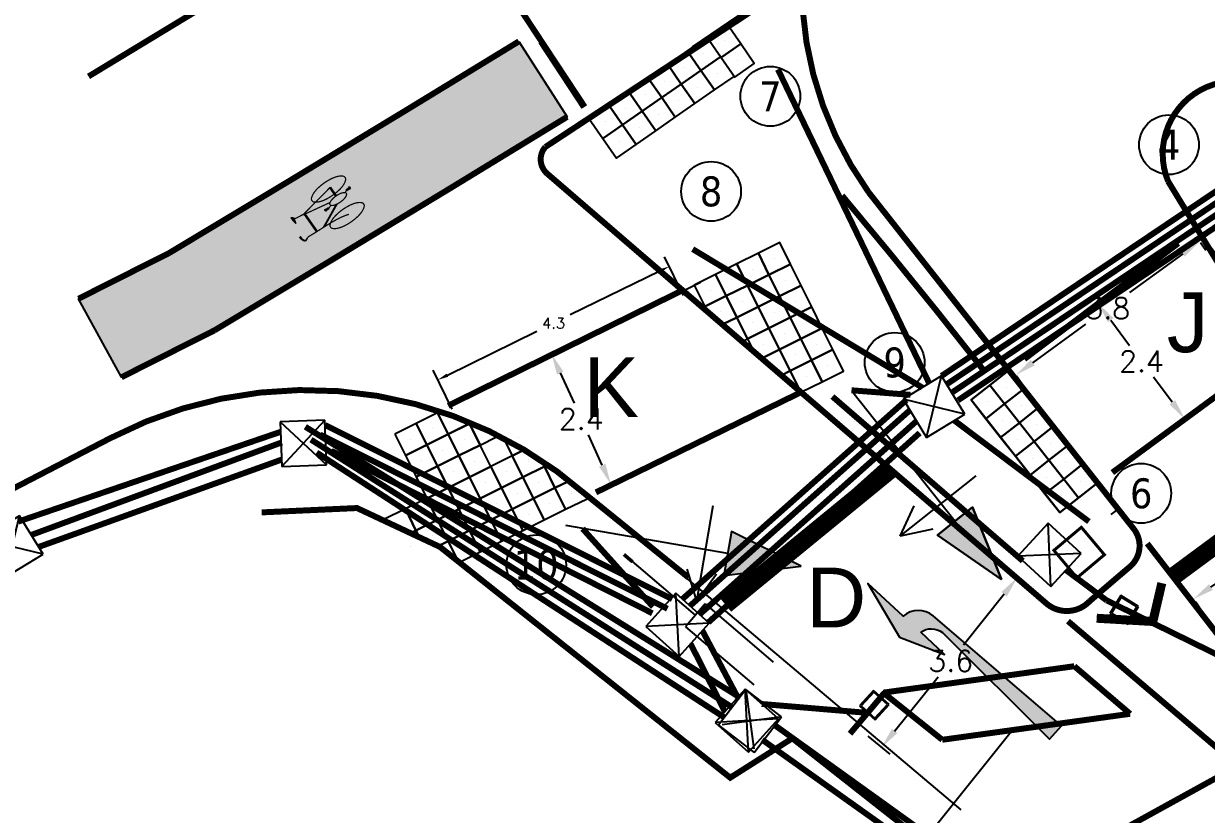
# Model space of a CAD drawing. Extents: x 375488 to 375825, y 165886 to 166087.
# Drawn here: x 375612.46 to 375632.26, y 165940.05 to 165953.28 of the extents above; entities that cross this region are included whole.
import ezdxf
from ezdxf.enums import TextEntityAlignment as Align

# ---------------------------------------------------------------- set-up
doc = ezdxf.new("R2010")
doc.units = 0
for name, pattern in [('1004', [6, 4, -2]), ('1010', [2, 1, -1]), ('1041', [2, 1, 0, 1]), ('1055', [0.6, 0.1, -0.5]), ('DASHED', [0.75, 0.5, -0.25]), ('DUCT1', [2, 1, -0.5, 0, -0.5])]:
    doc.linetypes.add(name, pattern=pattern)
doc.layers.get('0').update_dxf_attribs({"linetype": 'CONTINUOUS'})
for name, color, linetype in [('00-Prop', 7, 'CONTINUOUS'), ('BOLLARD NEW', 7, 'CONTINUOUS'), ('ducts', 3, 'CONTINUOUS'), ('ELEC LOOPS NEW', 1, 'CONTINUOUS'), ('EXISTING DUCTS', 8, 'DUCT1'), ('GUARDRAIL PEDESTRIAN', 4, 'CONTINUOUS'), ('LIMITOFADOPTION', 193, 'DASHED'), ('LOOPS', 1, 'CONTINUOUS'), ('NOTES', 7, 'CONTINUOUS'), ('NUMBERS', 7, 'CONTINUOUS'), ('Rd Marks White new', 7, 'CONTINUOUS'), ('ROAD MARKINGS WHITE', 7, 'CONTINUOUS'), ('SETOUT DIMS', 1, 'CONTINUOUS'), ('SETOUT KERBS AND ISLAND', 170, 'CONTINUOUS'), ('SIGNALS EX REMAIN', 8, 'CONTINUOUS'), ('SIGSnumbers', 7, 'CONTINUOUS'), ('Tactarea', 10, 'CONTINUOUS'), ('Tactpave', 10, 'CONTINUOUS'), ('VIEW', 7, 'CONTINUOUS')]:
    doc.layers.add(name, color=color, linetype=linetype)
doc.styles.add('KTS_tahoma', font='tahoma.ttf')
doc.styles.get("Standard").update_dxf_attribs({"font": 'romans.shx'})
doc.dimstyles.get("Standard").update_dxf_attribs({"dimtxt": 0.18, "dimasz": 0.18, "dimexe": 0.18, "dimexo": 0.0625, "dimgap": 0.09, "dimtad": 0, "dimtih": 1, "dimtoh": 1, "dimdec": 4, "dimzin": 0, "dimdsep": 46, "dimtxsty": 'Standard', "dimcen": 0.09, "dimadec": 0, "dimazin": 0, "dimtfac": 1, "dimtdec": 4, "dimtofl": 0, "dimtmove": 0, "dimatfit": 3, "dimfxl": 1, "dimtolj": 1, "dimtzin": 0, "dimarcsym": 0})

# ---------------------------------------------------------------- blocks, each defined once
blk = doc.blocks.new('mwave')
at = {"color": 0, "linetype": 'Continuous'}
for p, q in [((-0.25, 1.5), (-0.25, 3)), ((0.25, 1.5), (0.25, 3)), ((-0.25, 1.5), (0.25, 1.5)), ((0, 0), (0, 1.5))]:
    blk.add_line(p, q, dxfattribs=at)
at = {"layer": 'VIEW', "linetype": 'Continuous'}
blk.add_solid([(0.03000000000000114, -0.07000000000000028, 3.3), (0.03000000000000114, 0.1199999999999974, 3.3), (-0.03000000000000114, -0.07000000000000028, 3.3), (-0.03000000000000114, 0.1199999999999974, 3.3)], dxfattribs=at)
blk = doc.blocks.new('JBOX8')
at = {"color": 0, "linetype": 'ByBlock'}
for p, q in [((0.375, 0.375), (-0.375, 0.375)), ((-0.375, 0.375), (-0.375, -0.375)), ((-0.375, 0.375), (0.375, -0.375)), ((0.375, 0.375), (-0.375, -0.375)), ((0.375, -0.375), (0.375, 0.375)), ((-0.375, -0.375), (0.375, -0.375))]:
    blk.add_line(p, q, dxfattribs=at)
blk = doc.blocks.new('TACTPBLK')
at = {"color": 0}
blk.add_line((0.5, 0.5), (0.5, 0.5), dxfattribs=at)
blk.add_lwpolyline([(0, 0), (1, 0), (1, 1), (0, 1)], close=True, dxfattribs=at)
blk = doc.blocks.new('JBOX9')
at = {"color": 0, "linetype": 'ByBlock'}
for p, q in [((0, 0.1000000000000014), (0, 0.3500000000000014)), ((0.1749999999999972, 0.1000000000000014), (-0.1749999999999972, 0.1000000000000014)), ((-0.1749999999999972, 0.1000000000000014), (-0.1749999999999972, -0.25)), ((0.1550000000000011, 0.0799999999999983), (-0.1549999999999869, 0.0800000000000054)), ((-0.1550000000000011, 0.0799999999999983), (-0.1549999999999869, -0.2299999999999898)), ((0.1550000000000011, -0.2299999999999898), (0.1550000000000011, 0.07999999999999119)), ((0.1749999999999972, -0.25), (0.1749999999999972, 0.1000000000000014)), ((-0.1749999999999972, -0.25), (0.1749999999999972, -0.25)), ((-0.1549999999999869, -0.2299999999999969), (0.1550000000000011, -0.2299999999999898))]:
    blk.add_line(p, q, dxfattribs=at)
blk = doc.blocks.new('poleno')
at = {"layer": 'NUMBERS'}
blk.add_circle((0, 0), 1, dxfattribs=at)
at = {"layer": 'NUMBERS', "style": 'KTS_tahoma'}
blk.add_attdef('NUMBER', text='', height=1, dxfattribs=at).set_placement((0, 0), align=Align.MIDDLE)
blk = doc.blocks.new('1038l4')
h = blk.add_hatch(color=0)
edge = h.paths.add_edge_path()
edge.add_arc((-0.3584595799594155, 2.498570023968249), 0.302694016917024, 4.74022391016922, 78.86444106189691, ccw=False)
edge.add_line((-0.0568008924702923, 2.523584102798047), (-0.1500000000000199, 0))
edge.add_line((-0.1500000000000199, 0), (0.1499999999999915, 0))
edge.add_line((0.1499999999999915, 0), (0.04361041028478496, 2.826159134510711))
edge.add_arc((-0.3581137717003315, 2.798517716250345), 0.4026740200150185, 3.936144266953996, 81.702116657718)
edge.add_line((-0.3000000000000114, 3.196976190791695), (-0.3000000000000114, 4))
edge.add_line((-0.3000000000000114, 4), (-0.6000000000000085, 3))
edge.add_line((-0.6000000000000085, 3), (-0.3000000000000114, 2.25))
edge.add_line((-0.3000000000000114, 2.25), (-0.3000000000000114, 2.795565218185821))
at = {"color": 0, "linetype": 'Continuous'}
blk.add_lwpolyline([(-0.3000000000000114, 2.795565218185821, -0.335198107483375), (-0.0568008924702923, 2.523584102798047), (-0.1500000000000199, 0), (0.1499999999999915, 0), (0.04361041028478496, 2.826159134510711, 0.3529697987741943), (-0.3000000000000114, 3.196976190791695), (-0.3000000000000114, 4), (-0.6000000000000085, 3), (-0.3000000000000114, 2.25)], format="xyb", close=True, dxfattribs=at)
blk = doc.blocks.new('*D239')
at = {"layer": 'SETOUT DIMS', "color": 0, "lineweight": -2, "transparency": 16777216}
for p, q in [((375634.8077388732, 165945.4669797582), (375634.8741277508, 165945.3700324753)), ((375634.4836466234, 165945.320793374), (375633.7963667545, 165944.8501485274)), ((375632.3351310394, 165943.8495036808), (375633.0224109083, 165944.3201485273)), ((375632.0816651909, 165943.6001819831), (375632.1480540684, 165943.5032347002))]:
    blk.add_line(p, q, dxfattribs=at)
at = {"layer": 'SETOUT DIMS', "color": 0, "transparency": 16777216}
for points in [[(375634.4506876165, 165945.3689232155), (375634.5166056302, 165945.2726635324), (375634.7724256726, 165945.5185474149)], [(375632.3021720326, 165943.8976335223), (375632.3680900462, 165943.8013738392), (375632.0463519903, 165943.6517496398)]]:
    blk.add_solid(points, dxfattribs=at)
at = {"layer": 'SETOUT DIMS', "color": 0, "transparency": 16777216, "insert": (375633.4093888315, 165944.5851485273), "char_height": 0.35, "attachment_point": 5}
blk.add_mtext('\\A1;3.3', dxfattribs=at)
blk = doc.blocks.new('*D240')
at = {"layer": 'SETOUT DIMS', "color": 0, "lineweight": -2, "transparency": 16777216}
for p, q in [((375628.8588633708, 165944.1902008806), (375629.2315874574, 165943.8920216051)), ((375628.8723878034, 165943.7311626341), (375628.1906137235, 165942.8789450521)), ((375627.0397885639, 165941.4404136327), (375627.7666137146, 165942.3489450521)), ((375626.5889775924, 165941.3528437172), (375626.9617016789, 165941.0546644416))]:
    blk.add_line(p, q, dxfattribs=at)
at = {"layer": 'SETOUT DIMS', "color": 0, "transparency": 16777216}
for points in [[(375628.8268371233, 165943.767603179), (375628.9179384835, 165943.6947220892), (375629.0910310728, 165944.0044667151)], [(375626.9942378837, 165941.4768541776), (375627.085339244, 165941.4039730878), (375626.8211452944, 165941.1671095517)]]:
    blk.add_solid(points, dxfattribs=at)
at = {"layer": 'SETOUT DIMS', "color": 0, "transparency": 16777216, "insert": (375627.978613719, 165942.613945052), "char_height": 0.35, "attachment_point": 5}
blk.add_mtext('\\A1;3.6', dxfattribs=at)
blk = doc.blocks.new('*D241')
at = {"layer": 'SETOUT DIMS', "color": 0, "lineweight": -2, "transparency": 16777216}
for p, q in [((375630.4971277816, 165948.6346917114), (375630.5911314784, 165948.7051869264)), ((375630.6571115135, 165948.3171835308), (375630.9737394108, 165947.8949677415)), ((375631.6878246979, 165946.9427519522), (375631.3711968006, 165947.3649677415)), ((375631.9478121502, 165946.700238522), (375632.041815847, 165946.770733737))]:
    blk.add_line(p, q, dxfattribs=at)
at = {"layer": 'SETOUT DIMS', "color": 0, "transparency": 16777216}
for points in [[(375630.7037799811, 165948.3521811295), (375630.610443046, 165948.2821859321), (375630.4471259214, 165948.5971943362)], [(375631.7344931655, 165946.9777495508), (375631.6411562304, 165946.9077543535), (375631.89781029, 165946.6627411468)]]:
    blk.add_solid(points, dxfattribs=at)
at = {"layer": 'SETOUT DIMS', "color": 0, "transparency": 16777216, "insert": (375631.1724681057, 165947.6299677416), "char_height": 0.35, "attachment_point": 5}
blk.add_mtext('\\A1;2.4', dxfattribs=at)
blk = doc.blocks.new('*D242')
at = {"layer": 'SETOUT DIMS', "color": 0, "lineweight": -2, "transparency": 16777216}
for p, q in [((375621.6337086005, 165947.906033992), (375621.1319488285, 165947.6774377068)), ((375621.4408567969, 165947.4335609611), (375621.6721101269, 165946.9259690811)), ((375622.1448256824, 165945.888377201), (375621.9135723523, 165946.3959690811)), ((375622.6278904123, 165945.7238443784), (375622.1261306404, 165945.4952480932))]:
    blk.add_line(p, q, dxfattribs=at)
at = {"layer": 'SETOUT DIMS', "color": 0, "transparency": 16777216}
for points in [[(375621.493940618, 165947.4577453716), (375621.3877729757, 165947.4093765506), (375621.2957503337, 165947.7520638879)], [(375622.1979095035, 165945.9125616116), (375622.0917418613, 165945.8641927905), (375622.2899321456, 165945.5698742743)]]:
    blk.add_solid(points, dxfattribs=at)
at = {"layer": 'SETOUT DIMS', "color": 0, "transparency": 16777216, "insert": (375621.7928412397, 165946.6609690811), "char_height": 0.35, "attachment_point": 5}
blk.add_mtext('\\A1;2.4', dxfattribs=at)
blk = doc.blocks.new('*D243')
at = {"layer": 'SETOUT DIMS', "color": 0, "lineweight": -2, "transparency": 16777216}
for p, q in [((375632.1577739305, 165949.6182753652), (375632.2515781626, 165949.489138203)), ((375631.8626149586, 165949.4290746871), (375630.9723638307, 165948.7824031782)), ((375629.3524793552, 165947.6057316693), (375630.2427304831, 165948.2524031781)), ((375629.0812859581, 165947.3835383828), (375629.1750901902, 165947.2544012207))]:
    blk.add_line(p, q, dxfattribs=at)
at = {"layer": 'SETOUT DIMS', "color": 0, "transparency": 16777216}
for points in [[(375631.8283321282, 165949.4762707178), (375631.896897789, 165949.3818786563), (375632.1457911431, 165949.6347716693)], [(375629.3181965248, 165947.6529277001), (375629.3867621856, 165947.5585356386), (375629.0693031707, 165947.400034687)]]:
    blk.add_solid(points, dxfattribs=at)
at = {"layer": 'SETOUT DIMS', "color": 0, "transparency": 16777216, "insert": (375630.6075471569, 165948.5174031781), "char_height": 0.35, "attachment_point": 5}
blk.add_mtext('\\A1;3.8', dxfattribs=at)
blk = doc.blocks.new('*D368')
at = {"color": 0, "lineweight": -2, "transparency": 16777216}
for p, q in [((375623.5077423075, 165948.7277029908), (375623.1888484458, 165949.3786083111)), ((375623.1063980933, 165949.1377723932), (375621.6082991812, 165948.4038184181)), ((375619.553057412, 165947.3969070225), (375621.0511563241, 165948.1308609976)), ((375619.6311153558, 165946.8284520547), (375619.3122214941, 165947.479357375))]:
    blk.add_line(p, q, dxfattribs=at)
at = {"color": 0, "transparency": 16777216}
for points in [[(375623.0931992962, 165949.1647129157), (375623.1195968905, 165949.1108318707), (375623.2680412285, 165949.2169651759)], [(375619.5398586149, 165947.423847545), (375619.5662562091, 165947.3699665), (375619.3914142768, 165947.3177142398)]]:
    blk.add_solid(points, dxfattribs=at)
at = {"color": 0, "transparency": 16777216, "insert": (375621.3297277527, 165948.2673397078), "char_height": 0.18, "attachment_point": 5}
blk.add_mtext('\\A1;4.3', dxfattribs=at)

msp = doc.modelspace()

# ---------------------------------------------------------------- hatches: boundary and pattern name
h = msp.add_hatch(color=4)
h.dxf.hatch_style = 1
h.paths.add_polyline_path([(375628.8266753397, 165943.9738179492), (375628.3442419306, 165945.1864114531), (375627.7564271703, 165944.7206069795)])
h = msp.add_hatch(color=4)
h.dxf.hatch_style = 1
h.paths.add_polyline_path([(375625.4766153321, 165944.2011597981), (375624.3080387198, 165944.7821535166), (375624.1812016179, 165944.0429564187)])
at = {"layer": '00-Prop', "true_color": 0xf7abae}
h = msp.add_hatch(color=241, dxfattribs=at)
h.dxf.hatch_style = 1
h.paths.add_polyline_path([(375621.5552562352, 165951.7189471044), (375620.7498211479, 165952.9841761868), (375614.8957962018, 165949.4419626919), (375613.3781479227, 165948.6767475301), (375614.0965415364, 165947.3621333197), (375615.6517362556, 165948.1462798147)])

# ---------------------------------------------------------------- linework, layer by layer
at = {"color": 0}
for p, q in [((375624.130186379, 165948.4540562034), (375624.130186379, 165948.4540562034)), ((375624.130186379, 165948.4540562034), (375624.130186379, 165948.4540562034)), ((375624.3083306551, 165948.0959157348), (375624.3083306551, 165948.0959157348)), ((375624.3083306551, 165948.0959157348), (375624.3083306551, 165948.0959157348)), ((375624.8446154594, 165947.9159195721), (375624.8446154594, 165947.9159195721)), ((375624.8446154594, 165947.9159195721), (375624.8446154594, 165947.9159195721)), ((375625.0227597952, 165947.5577790737), (375625.0227597952, 165947.5577790737)), ((375625.0227597952, 165947.5577790737), (375625.0227597952, 165947.5577790737)), ((375625.2009040713, 165947.1996386051), (375625.2009040713, 165947.1996386051)), ((375625.2009040713, 165947.1996386051), (375625.2009040713, 165947.1996386051)), ((375619.663107574, 165946.7111860216), (375619.663107574, 165946.7111860216)), ((375620.1993923783, 165946.5311898589), (375620.1993923783, 165946.5311898589)), ((375620.7356771231, 165946.3511936963), (375620.7356771231, 165946.3511936963)), ((375620.9076221585, 165945.9576015174), (375620.9076221585, 165945.9576015174)), ((375620.9138214588, 165945.9930531979), (375620.9138214588, 165945.9930531979)), ((375621.4501062632, 165945.8130570352), (375621.4501062632, 165945.8130570352)), ((375621.6282505989, 165945.4549165666), (375621.6282505989, 165945.4549165666)), ((375621.622051239, 165945.4194648564), (375621.622051239, 165945.4194648564)), ((375618.7587708831, 165944.8887314796), (375618.7587708831, 165944.8887314796)), ((375619.2950556874, 165944.708735317), (375619.2950556874, 165944.708735317)), ((375618.9369152188, 165944.530591011), (375618.9369152188, 165944.530591011)), ((375619.4732000232, 165944.3505948484), (375619.4732000232, 165944.3505948484))]:
    msp.add_line(p, q, dxfattribs=at)
at = {"color": 4, "linetype": 'Continuous'}
for p, q in [((375628.0503345504, 165944.9535092163), (375626.342384814, 165947.108830004)), ((375627.1316484266, 165944.703978044), (375628.4052470739, 165945.71322107)), ((375623.7270450011, 165943.6135769043), (375624.0018587216, 165945.2151706164)), ((375628.0503345504, 165944.9535092163), (375628.3442419306, 165945.1864114531)), ((375628.3442419306, 165945.1864114531), (375628.8266753397, 165943.9738179492)), ((375624.2446201688, 165944.4125549677), (375621.5342308097, 165944.8776243407)), ((375627.7564271703, 165944.7206069795), (375628.0503345504, 165944.9535092163)), ((375628.8266753397, 165943.9738179492), (375627.7564271703, 165944.7206069795))]:
    msp.add_line(p, q, dxfattribs=at)
at = {"color": 4}
for p, q in [((375627.1316484266, 165944.703978044), (375627.3682567757, 165945.2104526131)), ((375627.6787930913, 165944.8185761062), (375627.1316484266, 165944.703978044)), ((375623.7270450011, 165943.6135769043), (375623.5652040363, 165944.1486540035)), ((375624.0580021015, 165944.0640959356), (375623.7270450011, 165943.6135769043))]:
    msp.add_line(p, q, dxfattribs=at)
at = {"color": 252}
msp.add_line((375628.1534100175, 165940.1219839454), (375622.5674874783, 165944.8381258845), dxfattribs=at)
msp.add_lwpolyline([(375624.7265577912, 165953.6219517589), (375623.6503484249, 165952.8925717175)])
at = {"color": 4, "linetype": 'Continuous'}
for points in [[(375628.8266753397, 165943.9738179492), (375628.3442419306, 165945.1864114531), (375627.7564271703, 165944.7206069795)], [(375625.4766153321, 165944.2011597981), (375624.3080387198, 165944.7821535166), (375624.1812016179, 165944.0429564187)]]:
    msp.add_lwpolyline(points, close=True, dxfattribs=at)
at = {"flags": 128}
msp.add_lwpolyline([(375629.0107660167, 165941.4558424678), (375626.6382908932, 165938.4872775268)], dxfattribs=at)
at = {"layer": '00-Prop', "linetype": '1010', "const_width": 0.1, "flags": 128}
for points in [[(375613.3781479227, 165948.6767475301), (375613.3781479227, 165948.6767475301), (375614.8957962018, 165949.4419626919, 0.002839101989418843), (375620.7498211479, 165952.9841761868)], [(375621.5552562352, 165951.7189471044, -0.002909892517977479), (375615.6517362556, 165948.1462798147), (375614.0965415364, 165947.3621333197), (375614.0965415364, 165947.3621333197)]]:
    msp.add_lwpolyline(points, format="xyb", dxfattribs=at)
at = {"layer": '00-Prop', "color": 241, "true_color": 0xf7abae, "flags": 128}
msp.add_lwpolyline([(375620.7498211479, 165952.9841761868), (375621.5552562352, 165951.7189471044), (375615.6517362556, 165948.1462798147), (375614.0965415364, 165947.3621333197), (375614.0965415364, 165947.3621333197), (375613.3781479227, 165948.6767475301), (375613.3781479227, 165948.6767475301), (375614.8957962018, 165949.4419626919)], close=True, dxfattribs=at)
at = {"layer": '00-Prop', "color": 116, "linetype": '1055', "true_color": 0x136734, "const_width": 0.1, "flags": 128}
msp.add_lwpolyline([(375621.1185173189, 165952.9784727741), (375621.8382536118, 165951.8828518768)], dxfattribs=at)
at = {"layer": 'BOLLARD NEW', "const_width": 0.05}
msp.add_lwpolyline([(375630.0927302837, 165944.0048212707), (375630.5519983768, 165944.3909207284), (375630.1658989191, 165944.8501888514), (375629.706630826, 165944.4640894234)], close=True, dxfattribs=at)
at = {"layer": 'ducts', "linetype": 'DUCT1', "const_width": 0.1, "flags": 128}
for points in [[(375625.0861467123, 165952.5144717097), (375627.6191671491, 165947.2585360706)], [(375623.6590480804, 165949.5065199733), (375627.5044921041, 165947.1885240078)], [(375623.4856526256, 165943.6483799517), (375627.2353974581, 165946.9807907939)], [(375626.3172864914, 165947.1434052289), (375627.3056738377, 165947.0671404302)], [(375623.7733431458, 165943.3900977969), (375627.4072089791, 165946.6282164454)], [(375616.7583368421, 165946.4471506774), (375612.3683271408, 165944.9458124638)], [(375617.1746563911, 165946.5327020586), (375624.4479067922, 165942.0024055541)], [(375617.4238865376, 165946.4021925628), (375623.2364494801, 165943.4859719276)], [(375617.5046049953, 165946.5630792379), (375623.3171679378, 165943.6468586326)], [(375616.7814816833, 165946.2716425061), (375612.5871075392, 165944.7223991454)], [(375617.2691133618, 165946.3170452118), (375624.3206045032, 165941.8360919058)], [(375612.709841013, 165944.5213699341), (375616.7752981782, 165945.9824422598)], [(375617.3635703921, 165946.101388365), (375624.1908513904, 165941.6665764153)], [(375617.6074871421, 165946.1318152845), (375622.9847691059, 165943.4104396701)], [(375622.9950125813, 165943.5189704597), (375621.8156831861, 165944.8270533383)], [(375629.9095891714, 165944.1329869032), (375630.5891489387, 165943.6264895797)], [(375623.8222101927, 165943.1182570159), (375624.4115343094, 165942.0057491064)], [(375623.6248190999, 165942.8983907104), (375624.1971945763, 165941.7670043409)], [(375626.5824390054, 165941.7443318963), (375624.8140396476, 165941.892749548)], [(375625.0353307724, 165941.535916388), (375636.9289219975, 165932.9904549122), (375643.4584371448, 165922.2452841699)], [(375643.2213835716, 165922.0919516087), (375636.7080390453, 165932.8359016478), (375624.8230699301, 165941.293998301)]]:
    msp.add_lwpolyline(points, dxfattribs=at)
for points, elevation in [([(375627.8245561719, 165947.3839312792), (375632.9664643407, 165950.8433208168)], 0.535), ([(375627.9163286686, 165947.2475240529), (375633.0582368374, 165950.7069135904)], 0.535), ([(375628.0081011653, 165947.1111168265), (375633.1500093341, 165950.5705063641)], 0.535), ([(375628.099873662, 165946.9747096002), (375633.2417818308, 165950.4340991378)], 0.535), ([(375623.6131969094, 165943.5338734984), (375627.2922124863, 165946.8069640696)], 0.535), ([(375628.0402336121, 165946.6368775368), (375630.2926703095, 165944.9460020959)], 0.535), ([(375627.4595454335, 165946.4298834205), (375623.9205574393, 165943.2579320371)], 1.605)]:
    msp.add_lwpolyline(points, dxfattribs=dict(at, elevation=elevation))
at = {"layer": 'ELEC LOOPS NEW', "const_width": 0.1, "flags": 128}
for points in [[(375633.9135026932, 165941.9941085577), (375630.5891489387, 165943.6264895797)], [(375626.8494724631, 165942.0827895403), (375630.048224926, 165942.5248945653)], [(375630.048224926, 165942.5248945653), (375630.981754601, 165941.728256166)], [(375626.873233676, 165942.0832125247), (375626.291975081, 165941.3948135972)], [(375626.8494724035, 165942.0827895403), (375627.8370668888, 165941.293623507)], [(375627.8370668888, 165941.293623507), (375630.981754601, 165941.728256166)]]:
    msp.add_lwpolyline(points, dxfattribs=at)
at = {"layer": 'GUARDRAIL PEDESTRIAN', "const_width": 0.1}
msp.add_lwpolyline([(375626.1600068212, 165950.4027577639, -0.008999250301754552), (375628.5288776755, 165947.479878366)], format="xyb", dxfattribs=at)
msp.add_lwpolyline([(375629.184822619, 165944.2871286273), (375625.9984132051, 165947.0385470986)], dxfattribs=at)
at = {"layer": 'LIMITOFADOPTION', "ltscale": 2, "const_width": 0.1, "flags": 128}
msp.add_lwpolyline([(375616.4429697394, 165945.0997845531), (375618.0392511487, 165945.1724069417), (375619.4280400276, 165944.5217633545), (375621.1437072158, 165943.1579641998), (375624.2876703739, 165940.6587998867), (375625.3271721005, 165941.3183984458), (375628.7470434308, 165938.6283910573), (375646.4382091761, 165948.3765842617), (375639.3213840127, 165960.718634665), (375639.3213840127, 165960.718634665)], dxfattribs=at)
at = {"layer": 'LOOPS', "const_width": 0.1, "flags": 128}
for points in [[(375633.9135026932, 165941.9941085577), (375630.5891489387, 165943.6264895797)], [(375626.8494724631, 165942.0827895403), (375630.048224926, 165942.5248945653)], [(375630.048224926, 165942.5248945653), (375630.981754601, 165941.728256166)], [(375626.873233676, 165942.0832125247), (375626.8084782362, 165942.0118357837)], [(375626.8494724035, 165942.0827895403), (375627.8370668888, 165941.293623507)], [(375627.8370668888, 165941.293623507), (375630.981754601, 165941.728256166)]]:
    msp.add_lwpolyline(points, dxfattribs=at)
at = {"layer": 'NOTES'}
msp.add_arc((375651.195928812, 165965.6548550725), 28.72977676317293, 219.1422305061282, 219.2502407319289, dxfattribs=at)
at = {"layer": 'Rd Marks White new', "linetype": '1055', "const_width": 0.1, "flags": 128}
for points in [[(375616.1573286057, 165960.5155556202), (375621.8508707285, 165951.887737304)], [(375631.7887827754, 165949.6047637761), (375629.2117568851, 165947.6664256155)], [(375619.5657895803, 165946.8859354854), (375623.4885712862, 165948.8170729578)], [(375633.2503333092, 165947.6534942985), (375630.6845286489, 165945.7667098641)], [(375622.039187789, 165945.4344462454), (375625.4690464735, 165947.1096405089)]]:
    msp.add_lwpolyline(points, dxfattribs=at)
at = {"layer": 'Rd Marks White new', "linetype": '1004', "const_width": 0.1, "flags": 128}
msp.add_lwpolyline([(375617.646777451, 165954.8829010725), (375613.5441291332, 165952.3970554769)], dxfattribs=at)
at = {"layer": 'Rd Marks White new', "const_width": 0.3, "flags": 128}
for points in [[(375634.4367878437, 165946.0461841822), (375631.715076685, 165944.035412848)], [(375624.2083836198, 165943.5532033741), (375626.9683008194, 165945.8127437532)]]:
    msp.add_lwpolyline(points, dxfattribs=at)
at = {"layer": 'Rd Marks White new', "linetype": '1004', "const_width": 0.1, "flags": 128}
msp.add_lwpolyline([(375631.2685238123, 165944.5789014697, 0.01504284695473875), (375637.5454477072, 165936.7927194536)], format="xyb", dxfattribs=at)
at = {"layer": 'Rd Marks White new', "linetype": '1041', "const_width": 0.15}
msp.add_lwpolyline([(375630.4221323729, 165943.3279053569), (375631.3629241586, 165943.2732177973), (375631.5127141476, 165943.9159518778)], dxfattribs=at)
at = {"layer": 'Rd Marks White new', "linetype": '1004', "flags": 128}
msp.add_lwpolyline([(375629.9415388703, 165943.2794019878, 0.1, 0.1, 0), (375636.5695137382, 165937.6444582641, 0.1, 0.1, -0.05991410108740197), (375644.6777581573, 165928.8798132837, 0.1, 0.1, 0), (375647.1464496851, 165925.5078445077, 0.1, 0.1, -0.1059393990723272), (375649.9638893604, 165919.7485248148, 0.1, 0.1, 0), (375650.0577946305, 165917.8139385581, 0, 0, 0)], format="xyseb", dxfattribs=at)
at = {"layer": 'ROAD MARKINGS WHITE', "color": 7}
msp.add_line((375617.6809498679, 165950.2254882561), (375617.6945485121, 165950.2605010089), dxfattribs=at)
at = {"layer": 'ROAD MARKINGS WHITE', "color": 7, "const_width": 0.020835}
for points in [[(375617.2856617508, 165950.3170233698, 0.213749150069638), (375617.3228456391, 165950.2948704482, 0.09389705116024011), (375617.4176608422, 165950.3016236385, 0.05056578047017974), (375617.5153611872, 165950.3383308909, 0.03799177712489875), (375617.6346308946, 165950.4092403225, 0.03799177712489765), (375617.7417980092, 165950.4973800986, 0.05056578047017844), (375617.8094737938, 165950.5768330278, 0.09389705116023894), (375617.8479931733, 165950.6637340388, 0.213749150069637), (375617.8397689408, 165950.7062282207, 0.2137491500696375), (375617.8025850525, 165950.7283811423, 0.09389705116023882), (375617.7077698494, 165950.7216279519, 0.05056578047017845), (375617.6100695044, 165950.6849206996, 0.03799177712489694), (375617.4907997971, 165950.614011268, 0.03799177712489826), (375617.3836326824, 165950.5258714919, 0.05056578047017754), (375617.3159568979, 165950.4464185626, 0.09389705116023993), (375617.2774375183, 165950.3595175516, 0.2137491500696374)], [(375617.5878871434, 165950.2492347365, 0.2118475554080519), (375617.606457818, 165950.2380791975, 0.09452538941678633), (375617.653240438, 165950.2411278085, 0.05121271341255291), (375617.7014711026, 165950.2590565631, 0.03854372650898667), (375617.760209361, 165950.2938906515, 0.038543726508988), (375617.8129049219, 165950.3373276699, 0.05121271341255187), (375617.846132968, 165950.3766155078, 0.09452538941678272), (375617.8648720958, 165950.4195893679, 0.2118475554080525), (375617.8606783754, 165950.4408432784, 0.2118475554080506), (375617.8421077008, 165950.4519988174, 0.094525389416784), (375617.7953250808, 165950.4489502066, 0.05121271341255283), (375617.7470944161, 165950.4310214518, 0.03854372650898816), (375617.6883561578, 165950.3961873635, 0.03854372650898842), (375617.6356605968, 165950.3527503452, 0.05121271341255319), (375617.6024325507, 165950.3134625072, 0.0945253894167866), (375617.583693423, 165950.270488647, 0.2118475554080502)], [(375617.5970256315, 165949.8737376178, 0.213749150069638), (375617.6342095198, 165949.8515846962, 0.09389705116024011), (375617.7290247229, 165949.8583378866, 0.05056578047017817), (375617.8267250679, 165949.8950451388, 0.03799177712489763), (375617.9459947752, 165949.9659545705, 0.03799177712489767), (375618.0531618899, 165950.0540943465, 0.05056578047017853), (375618.1208376744, 165950.1335472759, 0.0938970511602401), (375618.159357054, 165950.2204482868, 0.2137491500696377), (375618.1511328215, 165950.2629424686, 0.2137491500696369), (375618.1139489331, 165950.2850953903, 0.09389705116023966), (375618.01913373, 165950.2783421999, 0.05056578047018), (375617.9214333851, 165950.2416349476, 0.03799177712489805), (375617.8021636777, 165950.1707255159, 0.03799177712489751), (375617.6949965631, 165950.0825857399, 0.05056578047017759), (375617.6273207785, 165950.0031328106, 0.09389705116023898), (375617.5888013989, 165949.9162317996, 0.2137491500696375)]]:
    msp.add_lwpolyline(points, format="xyb", close=True, dxfattribs=at)
at = {"layer": 'ROAD MARKINGS WHITE', "color": 7}
for points, const_width in [([(375617.5584529829, 165950.5086319118), (375617.1487515457, 165950.0933284602)], 0.020835), ([(375617.560356618, 165950.5099475912), (375617.588467755, 165950.5424233849)], 0.020835), ([(375617.6883561578, 165950.3961873635), (375617.5925518869, 165950.5325829795)], 0.04167), ([(375617.5865641198, 165950.5411077055), (375617.6096013388, 165950.5445585134)], 0.012501), ([(375617.8434441675, 165950.4553105453), (375617.8626630299, 165950.4926155222)], 0.018939015), ([(375617.8582020493, 165950.4894821299), (375617.90565066, 165950.5228100306)], 0.04167), ([(375617.910077942, 165950.5172926274), (375617.9151210104, 165950.525500518), (375617.9127999672, 165950.5305942275), (375617.9049836023, 165950.5308674508), (375617.8935512064, 165950.529012448)], 0.012501), ([(375617.5869732946, 165950.2867844484), (375617.1639832151, 165950.0915205112)], 0.020835), ([(375617.5696528238, 165950.1955952279), (375617.5193438233, 165950.1614369222)], 0.04167), ([(375617.692011553, 165950.245988516), (375617.5286232361, 165949.9529971109)], 0.03291930000000001), ([(375617.692011553, 165950.245988516), (375617.5286232361, 165949.9529971109)], 0.012501), ([(375617.5973177926, 165950.2323403432), (375617.5630938141, 165950.1844957738)], 0.018939015), ([(375617.6979993199, 165950.2374637901), (375617.717585731, 165950.2639518168)], 0.012501), ([(375617.1409459962, 165950.0880697034), (375617.0010995723, 165950.0153026513)], 0.020835), ([(375617.1598990833, 165950.1013609166), (375617.1343249053, 165950.0833976158)], 0.012501), ([(375617.1658868502, 165950.0928361906), (375617.1403126722, 165950.0748728898)], 0.012501), ([(375617.1647789372, 165950.0753051526), (375617.1566145209, 165950.0869287532)], 0.020835), ([(375617.3675672909, 165949.8016798272), (375617.1699709821, 165950.0829957853)], 0.04167), ([(375617.9039157675, 165950.0892972275), (375617.8575617049, 165950.0741120825), (375617.8129734592, 165950.0569970461), (375617.7698331914, 165950.0381391295), (375617.7278230624, 165950.0177253438), (375617.6866252331, 165949.9959427002), (375617.6459218645, 165949.9729782099), (375617.6053951175, 165949.9490188842), (375617.5647271531, 165949.924251734), (375617.5238849645, 165949.8989892441), (375617.4839748748, 165949.874045792), (375617.4463880393, 165949.8503612287), (375617.4125156135, 165949.8288754051), (375617.3837487525, 165949.8105281721), (375617.3614786119, 165949.7962593807), (375617.3470963468, 165949.7870088819), (375617.3419931129, 165949.7837165264)], 0.020835), ([(375617.5274732171, 165950.1545988436), (375617.5208597661, 165950.1550684386), (375617.5155923903, 165950.1565143294), (375617.5126359028, 165950.160723452), (375617.5134529266, 165950.1648099596), (375617.5167946403, 165950.1701768086)], 0.012501), ([(375617.3419931129, 165949.7837165264), (375617.216659182, 165949.7084125153)], 0.020835), ([(375617.491987373, 165949.9145335502), (375617.4698640029, 165949.8735330304)], 0.008334000000000001), ([(375617.4817396777, 165949.8858717038), (375617.4793818192, 165949.8826308034)], 0.008334000000000001), ([(375617.4894949807, 165949.8951190125), (375617.4831257599, 165949.8845692542)], 0.012501), ([(375617.5286232361, 165949.9529971109), (375617.4954381809, 165949.8914963313)], 0.033336)]:
    msp.add_lwpolyline(points, dxfattribs=dict(at, const_width=const_width))
for points in [[(375617.914418534, 165950.5103358625), (375617.9163986371, 165950.5124016113), (375617.918005175, 165950.5143337743), (375617.9192848846, 165950.5161431882), (375617.9202845027, 165950.5178406895), (375617.9210507658, 165950.5194371148), (375617.9216304109, 165950.5209433006), (375617.9220701747, 165950.5223700834), (375617.9224167937, 165950.5237282998), (375617.9227092476, 165950.5250264793), (375617.9229554869, 165950.526263923), (375617.9231557045, 165950.527437625), (375617.9233100939, 165950.5285445794), (375617.9234188481, 165950.5295817803), (375617.9234821604, 165950.5305462216), (375617.9235002239, 165950.5314348976), (375617.9234732318, 165950.5322448022), (375617.9234006669, 165950.5329746995), (375617.9232791704, 165950.5336304334), (375617.9231046731, 165950.5342196178), (375617.9228731058, 165950.5347498665), (375617.9225803994, 165950.5352287935), (375617.9222224845, 165950.5356640125), (375617.9217952922, 165950.5360631374), (375617.921294753, 165950.5364337821), (375617.9207159347, 165950.5367819069), (375617.9200504516, 165950.5371068578), (375617.9192890548, 165950.5374063271), (375617.9184224957, 165950.5376780076), (375617.9174415251, 165950.5379195914), (375617.9163368944, 165950.538128771), (375617.9150993549, 165950.538303239), (375617.9137196574, 165950.5384406877), (375617.912186698, 165950.5385375064), (375617.910481951, 165950.5385848716), (375617.9085850356, 165950.5385726566), (375617.906475571, 165950.5384907347), (375617.9041331764, 165950.5383289792), (375617.9015374706, 165950.5380772634), (375617.898668073, 165950.5377254607), (375617.8955046026, 165950.5372634441)], [(375617.5298007246, 165950.1500047899), (375617.5281517056, 165950.1496095173), (375617.5266454263, 165950.1493116242), (375617.5252692529, 165950.1491018698), (375617.5240105513, 165950.1489710136), (375617.5228566875, 165950.1489098146), (375617.5217950277, 165950.1489090322), (375617.5208129376, 165950.1489594255), (375617.5198977835, 165950.1490517537), (375617.5190382341, 165950.1491778659), (375617.518228169, 165950.1493339694), (375617.5174627707, 165950.1495173613), (375617.5167372219, 165950.1497253387), (375617.5160467049, 165950.1499551989), (375617.5153864023, 165950.1502042387), (375617.5147514964, 165950.1504697555), (375617.5141371698, 165950.1507490462), (375617.5135397273, 165950.1510403446), (375617.512959963, 165950.1513456316), (375617.5123997933, 165950.1516678246), (375617.5118611347, 165950.1520098411), (375617.5113459035, 165950.1523745985), (375617.5108560162, 165950.1527650144), (375617.5103933893, 165950.1531840061), (375617.5099599391, 165950.1536344913), (375617.5095573984, 165950.1541179488), (375617.5091867658, 165950.154630104), (375617.5088488559, 165950.1551652437), (375617.5085444837, 165950.1557176546), (375617.5082744639, 165950.1562816238), (375617.5080396114, 165950.156851438), (375617.507840741, 165950.1574213839), (375617.5076786674, 165950.1579857486), (375617.5075535236, 165950.1585399111), (375617.5074627145, 165950.15908362), (375617.5074029629, 165950.1596177163), (375617.5073709918, 165950.1601430408), (375617.5073635241, 165950.1606604345), (375617.5073772827, 165950.1611707383), (375617.5074089906, 165950.1616747933), (375617.5074553706, 165950.1621734402), (375617.5075143233, 165950.1626684082), (375617.5075884601, 165950.16316498), (375617.5076815697, 165950.1636693261), (375617.507797441, 165950.1641876172), (375617.507939863, 165950.1647260241), (375617.5081126245, 165950.1652907175), (375617.5083195144, 165950.1658878682), (375617.5085643216, 165950.1665236467), (375617.5088495477, 165950.1672027784), (375617.5091725448, 165950.1679242066), (375617.5095293777, 165950.1686854292), (375617.5099161116, 165950.1694839441), (375617.5103288111, 165950.170317249), (375617.510763541, 165950.1711828418), (375617.5112163664, 165950.1720782204), (375617.5116833521, 165950.1730008828)]]:
    msp.add_lwpolyline(points, dxfattribs=at)
for points in [[(375617.0206579725, 165949.9324361447, 0.020835, 0.062505, 0), (375616.9686785549, 165950.0124742973, 0.062505, 0.020835, 0), (375616.928946921, 165950.0371376094, 0.020835, 0.020835, 0)], [(375617.2163823401, 165949.7063808226, 0.020835, 0.02193282175134905, 0), (375617.2113125781, 165949.6974957749, 0.02193282175134905, 0.02290454148432939, 0), (375617.2069057411, 165949.6895858779, 0.02290454148432939, 0.02376269993305237, 0), (375617.2030577898, 165949.682576117, 0.02376269993305237, 0.0245197459537156, 0), (375617.1996646851, 165949.6763914781, 0.0245197459537156, 0.02518813232813535, 0), (375617.1966223882, 165949.6709569466, 0.02518813232813535, 0.02578049251002914, 0), (375617.1938268598, 165949.6661975083, 0.02578049251002914, 0.02630992226767176, 0), (375617.1911740609, 165949.6620381489, 0.02630992226767176, 0.02679035902902462, 0), (375617.1885599525, 165949.658403854, 0.02679035902902462, 0.02723523288634152, 0), (375617.1858824479, 165949.6552391429, 0.02723523288634152, 0.02765336176972097, 0), (375617.1830472705, 165949.6525666697, 0.02765336176972097, 0.02805618816852323, 0), (375617.1799620959, 165949.6504286221, 0.02805618816852323, 0.02846038823751545, 0), (375617.1765345996, 165949.648867188, 0.02846038823751545, 0.02888702911482184, 0), (375617.1726724576, 165949.6479245548, 0.02888702911482184, 0.02935902513416403, 0), (375617.1682833455, 165949.6476429104, 0.02935902513416403, 0.02989841368843177, 0), (375617.1632749389, 165949.6480644425, 0.02989841368843177, 0.03052491400784146, 0), (375617.1575549136, 165949.6492313388, 0.03052491400784146, 0.03125619620004394, 0), (375617.1510423839, 165949.6512364423, 0.03125619620004394, 0.03211292057073713, 0), (375617.1437022178, 165949.6543752167, 0.03211292057073713, 0.03312211170732487, 0), (375617.1355107225, 165949.6589937811, 0.03312211170732487, 0.03431585817461671, 0), (375617.1264442045, 165949.6654382542, 0.03431585817461671, 0.03572963752121176, 0), (375617.1164789709, 165949.6740547553, 0.03572963752121176, 0.0374008980730653, 0), (375617.1055913285, 165949.6851894032, 0.0374008980730653, 0.03936807572913582, 0), (375617.0937575839, 165949.6991883169, 0.03936807572913582, 0.04167, 0), (375617.0809540442, 165949.7163976153, 0.04167, 0.04167, 0)]]:
    msp.add_lwpolyline(points, format="xyseb", dxfattribs=at)
for points in [[(375617.9091191124, 165950.5393198994), (375617.9048551084, 165950.5379333724), (375617.8991439306, 165950.5376750292), (375617.8960089741, 165950.5365453753)], [(375617.9216820923, 165950.5363484027), (375617.9155868474, 165950.5385011393), (375617.9091191124, 165950.5393198994), (375617.9048551084, 165950.5379333724)], [(375617.9148569649, 165950.5106438163), (375617.9206109295, 165950.517366249), (375617.9236024277, 165950.5242930042), (375617.9239517641, 165950.5331170929)], [(375617.9236024277, 165950.5242930042), (375617.9239517641, 165950.5331170929), (375617.9216820923, 165950.5363484027), (375617.9155868474, 165950.5385011393)], [(375617.5069554084, 165950.1627609009), (375617.5079428622, 165950.1662972089), (375617.5102460811, 165950.1707577103), (375617.5114815309, 165950.1732882136)], [(375617.5099791493, 165950.153513894), (375617.5070756546, 165950.1583935541), (375617.5069554084, 165950.1627609009), (375617.5079428622, 165950.1662972089)], [(375617.5193185632, 165950.1487030154), (375617.5139690442, 165950.1506309547), (375617.5099791493, 165950.153513894), (375617.5070756546, 165950.1583935541)], [(375617.529651675, 165950.1494710076), (375617.5250251971, 165950.1490640904), (375617.5193185632, 165950.1487030154), (375617.5139690442, 165950.1506309547)]]:
    msp.add_solid(points, dxfattribs=at)
at = {"layer": 'SETOUT KERBS AND ISLAND'}
for p, q in [((375630.6623023748, 165945.0643826127), (375630.8059406281, 165945.1721158326)), ((375630.6878577471, 165943.9525022805), (375630.6770573258, 165943.9399746656))]:
    msp.add_line(p, q, dxfattribs=at)
at = {"layer": 'SETOUT KERBS AND ISLAND', "flags": 128}
msp.add_lwpolyline([(375622.5697581172, 165949.6092118323, 0.1, 0.1, 0), (375629.5929046273, 165943.564653039, 0.1, 0.1, 0.3909632382331709), (375630.304456532, 165943.6133789718, 0.1, 0.1, -0.001372535318975761), (375630.9672252536, 165944.1813770235, 0.1, 0.1, 0.4053948269382432), (375631.0489974618, 165944.8154443204, 0.1, 0.1, 0), (375626.6039441228, 165950.4588558674, 0.1, 0.1, -0.1387564045795141), (375625.5003479123, 165953.5131542087, 0.1, 0.1, 0.5214864998355291), (375625.0675548315, 165953.7669227719, 0.1, 0.1, 0.3520456313705687), (375625.0675548315, 165953.7669227719, 0.1, 0.1, 0), (375621.1920084953, 165951.2161147296, 0.1, 0.1, 0.4085518196505668), (375621.2180089355, 165950.7745990157, 0.1, 0.1, 0), (375623.4885712862, 165948.8170729578, 0, 0, 0)], format="xyseb", close=True, dxfattribs=at)
at = {"layer": 'SETOUT KERBS AND ISLAND', "const_width": 0.1, "flags": 128}
msp.add_lwpolyline([(375631.6173787713, 165950.6425023973, -0.890789133241174), (375633.7376301885, 165951.8058170378), (375633.7376301885, 165951.8058170378), (375638.5484279394, 165945.4426836669, -0.4702259992513346), (375638.4905443788, 165945.0223866105), (375636.7602992654, 165943.7134170234, -0.4740648028892719), (375636.3808341026, 165943.7141463459, -0.05653090658402422), (375634.2010604143, 165946.4167576432)], format="xyb", close=True, dxfattribs=at)
msp.add_lwpolyline([(375621.893116951, 165945.3797247112, 0.3095780511295988), (375613.9141806364, 165946.3445439935)], format="xyb", dxfattribs=at)
for points in [[(375613.9141806364, 165946.3445439935), (375612.1007487774, 165945.403953135)], [(375621.893116951, 165945.3797247112), (375623.5886938572, 165944.0086445808)]]:
    msp.add_lwpolyline(points, dxfattribs=at)
at = {"layer": 'Tactarea', "linetype": 'Continuous', "flags": 128}
for points in [[(375634.1869192123, 165948.4019268751), (375633.5469292998, 165947.9219134152), (375632.1068889499, 165949.8418831825), (375632.7468788624, 165950.3218966126)], [(375630.4323341846, 165945.5909958482), (375629.8036633134, 165945.0962505341), (375628.319427371, 165946.9822631776), (375628.9480982423, 165947.4770084918)]]:
    msp.add_lwpolyline(points, close=True, dxfattribs=at)
at = {"layer": 'Tactpave', "linetype": 'Continuous', "flags": 128}
msp.add_lwpolyline([(375623.4974252582, 165948.8094396889), (375623.7916265726, 165948.9557797313)], dxfattribs=at)
at = {"layer": 'Tactpave', "linetype": 'Continuous'}
for points in [[(375624.1546323299, 165948.2428399622), (375624.3983287811, 165948.3640581369), (375624.2201844454, 165948.7221986055), (375623.8620439768, 165948.5440542996), (375623.9046860933, 165948.4583267868)], [(375624.483235836, 165947.9595400989), (375624.5764730573, 165948.0059176385), (375624.3983287811, 165948.3640581369), (375624.1546323299, 165948.2428399622)], [(375624.8118394017, 165947.6762402356), (375625.1127578616, 165947.8259214759), (375624.9346135259, 165948.1840619743), (375624.5764730573, 165948.0059176385), (375624.6868662834, 165947.7839836478)], [(375625.1404429674, 165947.3929403722), (375625.2909021974, 165947.4677810073), (375625.1127578616, 165947.8259214759), (375624.8118394017, 165947.6762402356)], [(375625.4690464735, 165947.1096405089), (375625.4690464735, 165947.1096405089), (375625.2909021974, 165947.4677810073), (375625.1404429674, 165947.3929403722)], [(375619.3887658715, 165946.7657324076), (375619.5669101477, 165946.407591939), (375619.9050496817, 165946.5757874846)], [(375619.9364949465, 165946.5627286434), (375620.103194952, 165946.2275957763), (375620.373860538, 165946.3622288108)], [(375620.5205192566, 165946.2867572606), (375620.6394797564, 165946.0475996137), (375620.8029598594, 165946.1289170086)], [(375620.8029598594, 165946.1289170086), (375620.6394797564, 165946.0475996137), (375620.8176240325, 165945.6894591153), (375621.1757645607, 165945.8676034212), (375621.156439364, 165945.9064546824)], [(375621.197732985, 165945.8785308599), (375621.1757645607, 165945.8676034212), (375621.3539088368, 165945.5094629526), (375621.5620675087, 165945.6130041182)], [(375621.5620675087, 165945.6130041182), (375621.3539088368, 165945.5094629526), (375621.5320531726, 165945.151322484), (375621.8901936412, 165945.32946679), (375621.8796633482, 165945.3506368101)], [(375618.8950178027, 165944.7331266701), (375619.0269132853, 165944.7987334132), (375618.8487690091, 165945.1568738818), (375618.4906284809, 165944.9787295759), (375618.5270431638, 165944.9055217206)], [(375619.3575363159, 165944.516438067), (375619.5631980896, 165944.6187372506), (375619.3850537539, 165944.9768777192), (375619.0269132853, 165944.7987334132), (375619.1095383167, 165944.6326244175)], [(375619.1095383167, 165944.6326244175), (375619.0269132853, 165944.7987334132), (375618.8950178027, 165944.7331266701)], [(375619.7194749117, 165944.2497195601), (375619.7413424253, 165944.2605967522), (375619.5631980896, 165944.6187372506), (375619.3575363159, 165944.516438067)]]:
    msp.add_lwpolyline(points, dxfattribs=at)

# ---------------------------------------------------------------- block references
at = {"layer": 'ducts'}
for name, p, rotation in [('JBOX8', (375627.6998993754, 165946.8684599698, 0.535), 211.4051304880855), ('JBOX8', (375617.1406197548, 165946.2544537783), 92.09030240010443), ('JBOX8', (375612.2670434713, 165944.526991874), 211.4051304880855), ('JBOX8', (375629.6337183118, 165944.3869953156), 227.3626430274993), ('JBOX8', (375623.4059727788, 165943.2159609199), 228.0832090179269), ('JBOX9', (375630.8201698661, 165943.5054910779), 58.98212853532026), ('JBOX8', (375624.5635206699, 165941.6137061417), 228.0832090179269), ('JBOX9', (375626.6496309638, 165941.8183943331), 137.7846255748559)]:
    msp.add_blockref(name, p, dxfattribs=dict(at, rotation=rotation))
at = {"layer": 'EXISTING DUCTS', "rotation": 322.568294100963}
msp.add_blockref('JBOX8', (375624.6183838844, 165941.6081611514), dxfattribs=at)
at = {"layer": 'Rd Marks White new', "rotation": 47.26695234178644}
msp.add_blockref('1038l4', (375629.732698977, 165941.416334033), dxfattribs=at)
at = {"layer": 'SIGNALS EX REMAIN'}
for rotation in [229.5908385781817, 229.5908385783644]:
    msp.add_blockref('mwave', (375622.5611455441, 165944.3494280875), dxfattribs=dict(at, rotation=rotation))
at = {"layer": 'SIGSnumbers', "xscale": 0.5, "yscale": 0.5, "zscale": 0.5}
for p, values in [((375624.9595435858, 165952.0645576417), {'NUMBER': '7'}), ((375631.632600069, 165951.2539428473), {'NUMBER': '4'}), ((375623.9671535492, 165950.4729484916), {'NUMBER': '8'}), ((375627.0401824713, 165947.6095248759), {'NUMBER': '9'}), ((375631.1675171256, 165945.4192284942), {'NUMBER': '6'}), ((375621.040322721, 165944.2229097486), {'NUMBER': '10'})]:
    msp.add_blockref('poleno', p, dxfattribs=at).add_auto_attribs(values)
at = {"layer": 'Tactpave', "linetype": 'Continuous'}
for p, xscale, yscale, zscale, rotation in [((375624.2345374227, 165953.2712046206), 0.4000000000000002, 0.4000000000000002, 0.4000000000000002, 214.7832221085008), ((375623.8975126743, 165953.0552503467), 0.4000000000000002, 0.4000000000000002, 0.4000000000000002, 214.7832221085008), ((375623.5689861774, 165952.8270611167), 0.4000000000000002, 0.4000000000000002, 0.4000000000000002, 214.7832221085008), ((375624.4627266526, 165952.9426780939), 0.4000000000000002, 0.4000000000000002, 0.4000000000000002, 214.7832221085008), ((375623.240459621, 165952.5988718867), 0.4000000000000002, 0.4000000000000002, 0.4000000000000002, 214.7832221085008), ((375624.1257019043, 165952.7267238498), 0.4000000000000002, 0.4000000000000002, 0.4000000000000002, 214.7832221085008), ((375622.9119331241, 165952.3706826568), 0.4000000000000002, 0.4000000000000002, 0.4000000000000002, 214.7832221085008), ((375623.7971754074, 165952.4985346198), 0.4000000000000002, 0.4000000000000002, 0.4000000000000002, 214.7832221085008), ((375623.4686488509, 165952.27034536), 0.4000000000000002, 0.4000000000000002, 0.4000000000000002, 214.7832221085008), ((375622.5834066272, 165952.1424934268), 0.4000000000000002, 0.4000000000000002, 0.4000000000000002, 214.7832221085008), ((375624.7583211064, 165949.4366277158), 0.4, 0.4, 0.4, 296.4464236623644), ((375624.4001806378, 165949.2584834099), 0.4, 0.4, 0.4, 296.4464236623644), ((375624.0420401096, 165949.0803391039), 0.4, 0.4, 0.4, 296.4464236623644), ((375624.9364653826, 165949.0784872472), 0.4, 0.4, 0.4, 296.4464236623644), ((375623.683899641, 165948.9021947682), 0.4, 0.4, 0.4, 296.4464236623644), ((375624.578324914, 165948.9003429115), 0.4, 0.4, 0.4, 296.4464236623644), ((375624.2201844454, 165948.7221986055), 0.4, 0.4, 0.4, 296.4464236623644), ((375625.1146097183, 165948.7203467488), 0.4, 0.4, 0.4, 296.4464236623644), ((375624.7564692497, 165948.5422024429), 0.4, 0.4, 0.4, 296.4464236623644), ((375624.3983287811, 165948.3640581369), 0.4, 0.4, 0.4, 296.4464236623644), ((375625.2927540541, 165948.3622062802), 0.4, 0.4, 0.4, 296.4464236623644), ((375624.9346135259, 165948.1840619743), 0.4, 0.4, 0.4, 296.4464236623644), ((375625.1127578616, 165947.8259214759), 0.4, 0.4, 0.4, 296.4464236623644), ((375625.4708983302, 165948.0040657818), 0.4, 0.4, 0.4, 296.4464236623644), ((375625.649042666, 165947.6459253132), 0.4, 0.4, 0.4, 296.4464236623644), ((375625.2909021974, 165947.4677810073), 0.4, 0.4, 0.4, 296.4464236623644), ((375629.1954708695, 165947.1626730561), 0.4, 0.4, 0.4, 128.2016949940756), ((375628.8811354637, 165946.9153003991), 0.4, 0.4, 0.4, 128.2016949940756), ((375629.4428435564, 165946.8483376205), 0.4, 0.4, 0.4, 128.2016949940756), ((375629.128508091, 165946.6009649634), 0.4, 0.4, 0.4, 128.2016949940756), ((375629.6902161837, 165946.5340021849), 0.4, 0.4, 0.4, 128.2016949940756), ((375619.0306253433, 165946.5875881016), 0.4, 0.4, 0.4, 296.4464236623644), ((375618.6724848747, 165946.4094437957), 0.4, 0.4, 0.4, 296.4464236623644), ((375619.5669101477, 165946.407591939), 0.4, 0.4, 0.4, 296.4464236623644), ((375629.3758807778, 165946.2866295278), 0.4, 0.4, 0.4, 128.2016949940756), ((375629.9375888705, 165946.2196667194), 0.4, 0.4, 0.4, 128.2016949940756), ((375618.8506292105, 165946.0513033271), 0.4, 0.4, 0.4, 296.4464236623644), ((375619.2087696791, 165946.229447633), 0.4, 0.4, 0.4, 296.4464236623644), ((375619.7450544834, 165946.0494514704), 0.4, 0.4, 0.4, 296.4464236623644), ((375629.6232534051, 165945.9722940624), 0.4, 0.4, 0.4, 128.2016949940756), ((375619.3869140148, 165945.8713071346), 0.4, 0.4, 0.4, 296.4464236623644), ((375620.2813392878, 165945.8694552779), 0.4, 0.4, 0.4, 296.4464236623644), ((375630.1849615574, 165945.9053312838), 0.4, 0.4, 0.4, 128.2016949940756), ((375619.0287734866, 165945.6931628287), 0.4, 0.4, 0.4, 296.4464236623644), ((375619.9231987596, 165945.691310972), 0.4, 0.4, 0.4, 296.4464236623644), ((375620.8176240325, 165945.6894591153), 0.4, 0.4, 0.4, 296.4464236623644), ((375629.870626092, 165945.6579586267), 0.4, 0.4, 0.4, 128.2016949940756), ((375630.4323341846, 165945.5909958482), 0.4, 0.4, 0.4, 128.2016949940756), ((375619.565058291, 165945.513166666), 0.4, 0.4, 0.4, 296.4464236623644), ((375620.4594835639, 165945.5113148093), 0.4, 0.4, 0.4, 296.4464236623644), ((375630.1179987192, 165945.3436231911), 0.4, 0.4, 0.4, 128.2016949940756), ((375619.2069178224, 165945.3350223601), 0.4, 0.4, 0.4, 296.4464236623644), ((375620.1013430953, 165945.3331705034), 0.4, 0.4, 0.4, 296.4464236623644), ((375620.9957683682, 165945.3313186467), 0.4, 0.4, 0.4, 296.4464236623644), ((375618.8487690091, 165945.1568738818), 0.4, 0.4, 0.4, 296.4464236623644), ((375619.7432026267, 165945.1550261974), 0.4, 0.4, 0.4, 296.4464236623644), ((375620.6376278996, 165945.1531743407), 0.4, 0.4, 0.4, 296.4464236623644), ((375619.3850621581, 165944.9768818617), 0.4, 0.4, 0.4, 296.4464236623644), ((375620.279487431, 165944.975030005), 0.4, 0.4, 0.4, 296.4464236623644), ((375619.9213469028, 165944.796885699), 0.4, 0.4, 0.4, 296.4464236623644), ((375619.5632064342, 165944.6187413931), 0.4, 0.4, 0.4, 296.4464236623644)]:
    msp.add_blockref('TACTPBLK', p, dxfattribs=dict(at, xscale=xscale, yscale=yscale, zscale=zscale, rotation=rotation))
at = {"layer": 'Tactpave', "color": 1, "linetype": 'Continuous', "xscale": 0.4000000000000002, "yscale": 0.4000000000000002, "zscale": 0.4000000000000002, "rotation": 214.7832221085008}
for p in [(375623.140122354, 165952.0421561301), (375622.2548800707, 165951.9143041968), (375622.8115958571, 165951.8139669001), (375622.4830693007, 165951.5857776701)]:
    msp.add_blockref('TACTPBLK', p, dxfattribs=at)

# ---------------------------------------------------------------- texts
at = {"char_height": 1, "attachment_point": 1}
for s, insert in [('{\\fArial|b0|i0|c0|p34;J}', (375631.5957174449, 165948.7809178391)), ('{\\fArial|b0|i0|c0|p34;K}', (375621.8289918303, 165947.6946173012)), ('{\\fArial|b0|i0|c0|p34;D}', (375625.5560782552, 165944.175334394))]:
    msp.add_mtext_dynamic_manual_height_columns(s, width=1.858111924899276, gutter_width=1.5, heights=[0], dxfattribs=dict(at, insert=insert))

# ---------------------------------------------------------------- dimensions: what is measured, and where the dimension line sits
at = {"color": 1}
dim = msp.add_aligned_dim(p1=(375619.6586128498, 165946.7723259661), p2=(375623.5352398015, 165948.6715769022), distance=0.6073248278177703, text='4.3', dimstyle='Standard', override={"dimzin": 1}, dxfattribs=at)
dim.commit()
dim.dimension.update_dxf_attribs({"geometry": '*D368', "text_midpoint": (375621.3297277527, 165948.2673397078)})
at = {"layer": 'SETOUT DIMS'}
for p1, p2, distance, picture, middle in [((375632.1210423264, 165949.668842541), (375629.044554354, 165947.4341055586), 0.042110903851119, '*D243', (375630.6075471569, 165948.5174031781)), ((375631.8978102207, 165946.6627410948), (375630.4471258521, 165948.5971942842), -8.661881780636552e-08, '*D241', (375631.1724681057, 165947.6299677416)), ((375622.6847659349, 165945.7497562468), (375621.6905841231, 165947.9319458604), 0.4338792980376847, '*D242', (375621.7928412397, 165946.6609690811)), ((375632.0463519692, 165943.6517496705), (375634.7724256516, 165945.5185474455), -3.7134323996942725e-08, '*D239', (375633.4093888315, 165944.5851485273))]:
    dim = msp.add_aligned_dim(p1=p1, p2=p2, distance=distance, dimstyle='Standard', override={"dimtxt": 0.35, "dimasz": 0.35, "dimdec": 1, "dimzin": 8}, dxfattribs=at)
    dim.commit()
    dim.dimension.update_dxf_attribs({"geometry": picture, "text_midpoint": middle})
dim = msp.add_linear_dim(base=(375626.8211452944, 165941.1671095517), p1=(375628.8100590706, 165944.2292443216), p2=(375626.5401732922, 165941.3918871582), angle=231.34019115920913, dimstyle='Standard', override={"dimtxt": 0.35, "dimasz": 0.35, "dimdec": 1, "dimzin": 8}, dxfattribs=at)
dim.commit()
dim.dimension.update_dxf_attribs({"geometry": '*D240', "text_midpoint": (375627.978613719, 165942.613945052), "dimtype": 161})

doc.saveas('drawing.dxf')
